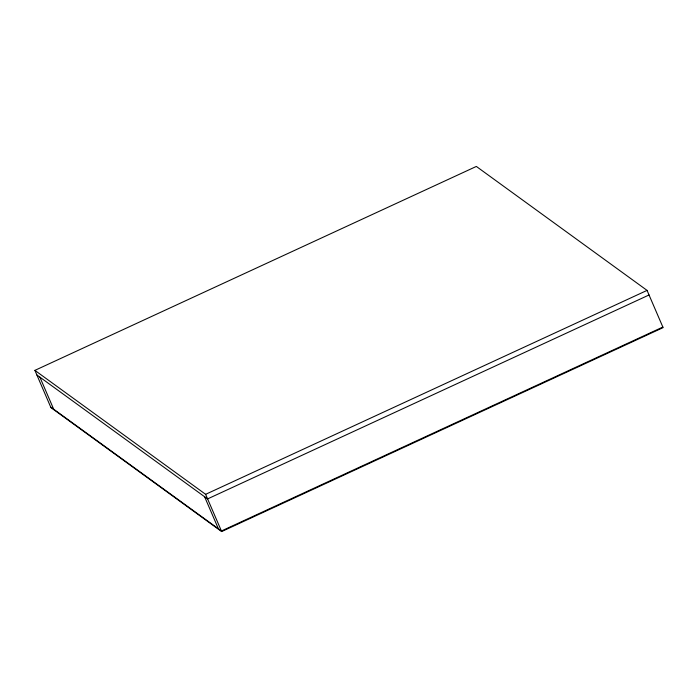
<?xml version="1.0" encoding="UTF-8"?>
<svg xmlns="http://www.w3.org/2000/svg" width="698" height="698" viewBox="0 0 698 698"><rect width="100%" height="100%" fill="white"/><g stroke="black" fill="none" stroke-linecap="round" stroke-linejoin="round"><path stroke-width="1.05" d="M34.9 370.376L476.341 166.438L647.063 290.394L663.1 327.624L221.659 531.562L50.937 407.606L34.9 370.376L205.622 494.324L221.659 531.562M205.622 494.324L647.063 290.394M649.035 294.975L207.594 498.913L36.872 374.957M662.856 327.048L221.414 530.986L50.692 407.039M204.601 496.732L218.413 528.814M39.873 377.138L53.685 409.211"/></g></svg>
